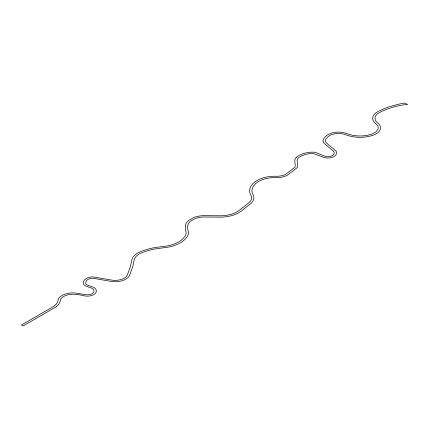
<?xml version="1.0" encoding="UTF-8"?>
<svg xmlns="http://www.w3.org/2000/svg" width="429" height="429" viewBox="0 0 429 429"><rect width="100%" height="100%" fill="white"/><g stroke="black" fill="none" stroke-linecap="round" stroke-linejoin="round"><path stroke-width="0.64" d="M296.353 157.357L297.024 156.762A18.812 10.864 0 0 1 303.995 153.405L305.866 152.906A16.774 9.685 0 0 1 313.519 152.193L315.068 152.29L324.19 155.99L327.059 156.639A6.317 3.647 0 0 0 330.073 156.435L330.995 156.188A6.317 3.647 0 0 0 333.665 154.456L334.121 153.534A7.213 4.167 0 0 0 333.671 151.319L324.329 143.533A9.701 5.604 0 0 1 323.139 141.452L323.069 140.905A9.701 5.604 0 0 1 324.104 138.245L325.22 136.856A14.956 8.634 0 0 1 332.116 132.952L333.944 132.529A14.967 8.639 0 0 1 343.618 132.609L348.482 134.159A22.828 13.181 0 0 0 372.265 133.934L375.836 132.014L378.019 129.124A11.755 6.789 0 0 0 376.523 124.367C374.126 122.694 371.943 119.884 372.876 116.806A15.755 9.095 0 0 1 375.536 113.09L378.716 111.17A61.283 35.382 0 0 1 396.106 104.907A40.535 23.402 0 0 1 404.896 103.035L407.55 104.569A25.756 14.87 0 0 0 399.302 105.636A58.982 34.052 0 0 0 380.244 112.183L377.445 113.867A13.422 7.749 0 0 0 375.177 117.031C374.34 119.788 376.415 122.19 378.517 123.67A14.087 8.135 0 0 1 380.309 129.37C379.198 132.266 376.34 134.116 373.514 135.071A25.161 14.527 0 0 1 347.302 135.317L342.809 133.869A12.623 7.288 0 0 0 334.663 133.81L333.124 134.164A12.623 7.288 0 0 0 327.306 137.462L326.185 138.851A7.373 4.258 0 0 0 325.397 140.873L325.45 141.291A7.373 4.258 0 0 0 326.356 142.868L335.827 150.81A9.54 5.507 0 0 1 336.427 153.738L335.81 154.987A8.65 4.992 0 0 1 332.153 157.357L330.888 157.7A8.65 4.992 0 0 1 326.764 157.974L324.093 157.518L313.352 153.534A14.447 8.339 0 0 0 306.762 154.15L305.008 154.612A16.447 9.492 0 0 0 298.922 157.54L298.37 158.028A9.202 5.314 0 0 0 297.136 160.768L297.624 166.827L296.611 168.141L286.883 175.558A16.661 9.62 0 0 1 275.691 177.627L274.635 177.574A22.978 13.267 0 0 0 252.563 193.865L253.035 194.61A17.9 10.334 0 0 1 251.265 203.148L240.996 211.277A25.89 14.945 0 0 1 220.619 217.138L202.858 217.004A17.171 9.915 0 0 0 195.163 218.618L190.733 221.096A17.171 9.915 0 0 0 188.106 224.313C187.339 226.769 187.682 229.628 188.401 232.1A18.125 10.462 0 0 1 187.017 236.899L185.398 238.889A29.698 17.144 0 0 1 163.1 247.812L153.528 249.217A60.022 34.652 0 0 0 142.112 252.633L139.527 253.78A18.104 10.452 0 0 0 134.164 259.894L132.802 266.468L129.365 275.938A15.133 8.736 0 0 1 110.205 281.252L92.9 278.201A7.459 4.306 0 0 0 85.88 281.687L85.757 283.505A3.394 1.963 0 0 0 87.103 284.958L93.672 287.296L95.029 288.293A8.977 5.18 0 0 1 94.541 294.106A8.977 5.18 0 0 1 85.006 295.989L78.443 294.578L73.761 294.251A12.988 7.497 0 0 0 60.956 298.766L60.446 300.086A21.841 12.613 0 0 1 55.073 307.464L23.096 325.965L21.45 325.01L52.467 307.105A19.514 11.267 0 0 0 58.178 299.26A15.321 8.843 0 0 1 75.788 293.045L85.623 294.685A6.633 3.829 0 0 0 92.664 293.291A6.633 3.829 0 0 0 93.029 288.996L92.096 288.315L85.703 286.03A5.727 3.309 0 0 1 83.424 283.263L83.585 281.435A9.792 5.652 0 0 1 92.803 276.85L110.966 279.976A12.795 7.39 0 0 0 127.166 275.482L130.502 266.253L131.853 259.711A20.431 11.797 0 0 1 137.913 252.815L140.83 251.512A62.35 35.998 0 0 1 152.686 247.967L162.789 246.477A27.365 15.798 0 0 0 183.344 238.256L184.872 236.379A15.798 9.122 0 0 0 185.837 231.134C185.333 228.839 185.028 226.222 185.854 223.97A19.503 11.261 0 0 1 188.84 220.313L193.87 217.498A19.503 11.261 0 0 1 202.611 215.669L220.592 215.792A23.579 13.615 0 0 0 239.162 210.451L249.281 202.45A15.573 8.993 0 0 0 250.815 195.018L250.3 194.208A25.338 14.629 0 0 1 274.635 176.222L275.809 176.281A14.334 8.274 0 0 0 285.441 174.501L294.943 167.181L295.232 165.449L294.803 160.778A11.513 6.644 0 0 1 296.353 157.357"/></g></svg>
